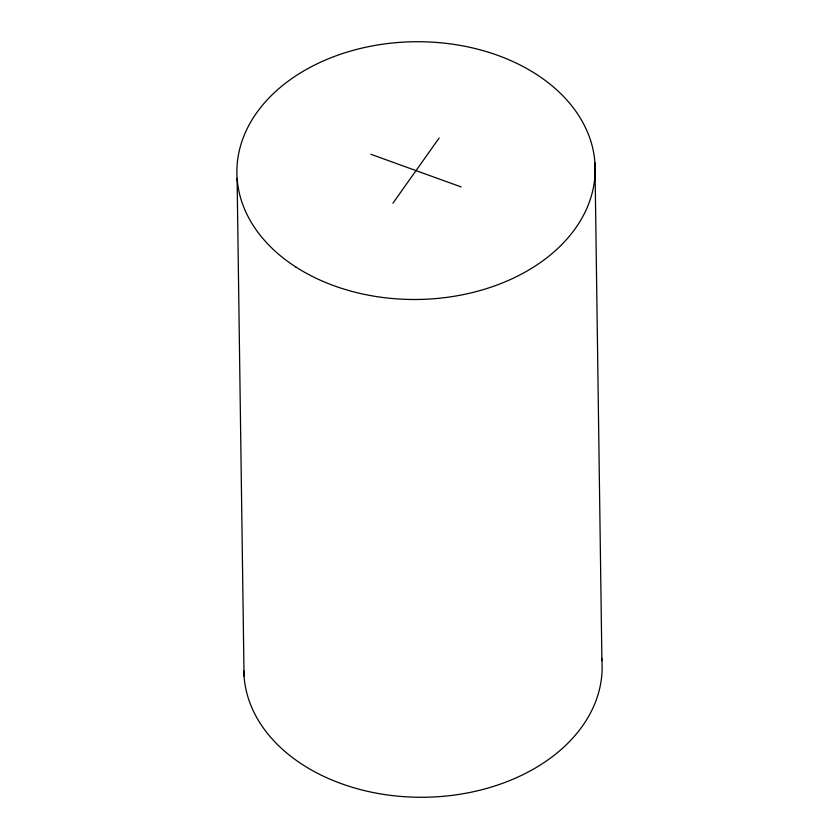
<?xml version="1.0" encoding="UTF-8"?>
<svg xmlns="http://www.w3.org/2000/svg" width="839" height="839" viewBox="0 0 839 839"><rect width="100%" height="100%" fill="white"/><g stroke="black" fill="none" stroke-linecap="round" stroke-linejoin="round"><path stroke-width="1.26" d="M392.925 203.216L439.133 138.016M370.922 154.292L461.125 186.929M594.956 162.944L601.899 660.713M237.101 178.288L244.044 676.056M601.699 658.248A179.158 128.881 -0.8 0 1 430.103 797.123A179.158 128.881 -0.8 0 1 243.834 670.906M295.863 267.012A179.158 128.881 -0.8 0 0 591.18 196.504A179.158 128.881 -0.8 0 0 361.032 48.316A179.158 128.881 -0.8 0 0 295.863 267.012"/></g></svg>
